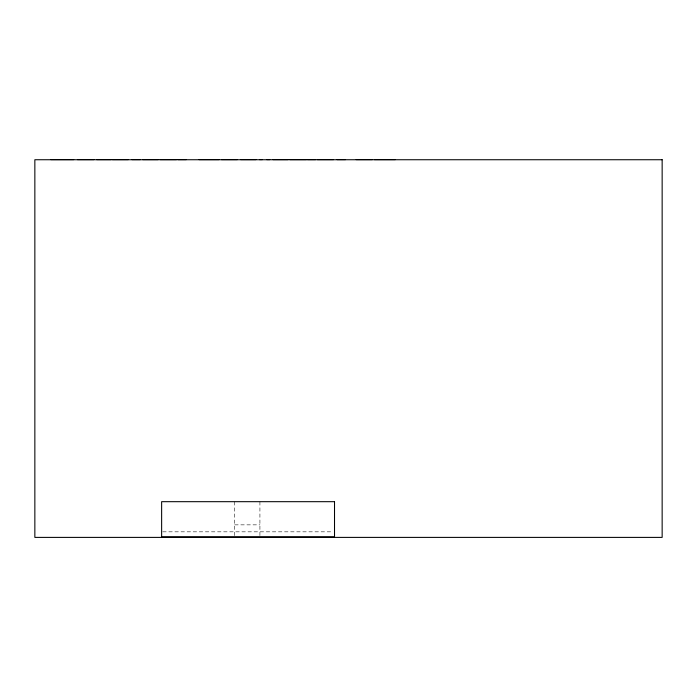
<?xml version="1.0" encoding="UTF-8"?>
<svg xmlns="http://www.w3.org/2000/svg" width="697" height="697" viewBox="0 0 697 697"><rect width="100%" height="100%" fill="white"/><g stroke="black" fill="none" stroke-linecap="round" stroke-linejoin="round"><path stroke-width="0.52" stroke-dasharray="3.48 2.61" d="M234.715 524.858L259.92 524.858M162.723 531.828L332.338 531.828M259.92 501.683L259.92 536.315M234.715 501.683L234.715 536.315"/><path stroke-width="1.05" d="M50.855 159.604L73.716 159.604M77.428 159.604L93.877 159.604M96.674 159.604L111.084 159.604M112.383 159.604L128.265 159.604M131.933 159.604L140.393 159.604M142.702 159.604L158.01 159.604M160.232 159.604L176.437 159.604M178.144 159.604L186.23 159.604M199.168 159.604L218.98 159.604M221.428 159.604L237.302 159.604M240.665 159.604L255.973 159.604M259.467 159.604L262.394 159.604M266.777 159.604L269.748 159.604M272.98 159.604L287.861 159.604M289.978 159.604L306.419 159.604M307.508 159.604L315.593 159.604M317.335 159.604L333.541 159.604M337.095 159.604L345.555 159.604M356.219 159.604L372.294 159.604M374.35 159.604L395.295 159.604M662.15 159.735L34.85 159.735L34.85 537.396L662.15 537.396L662.15 159.735M334.516 501.683L161.634 501.683L161.634 536.803L334.516 536.803L334.516 501.683"/></g></svg>
